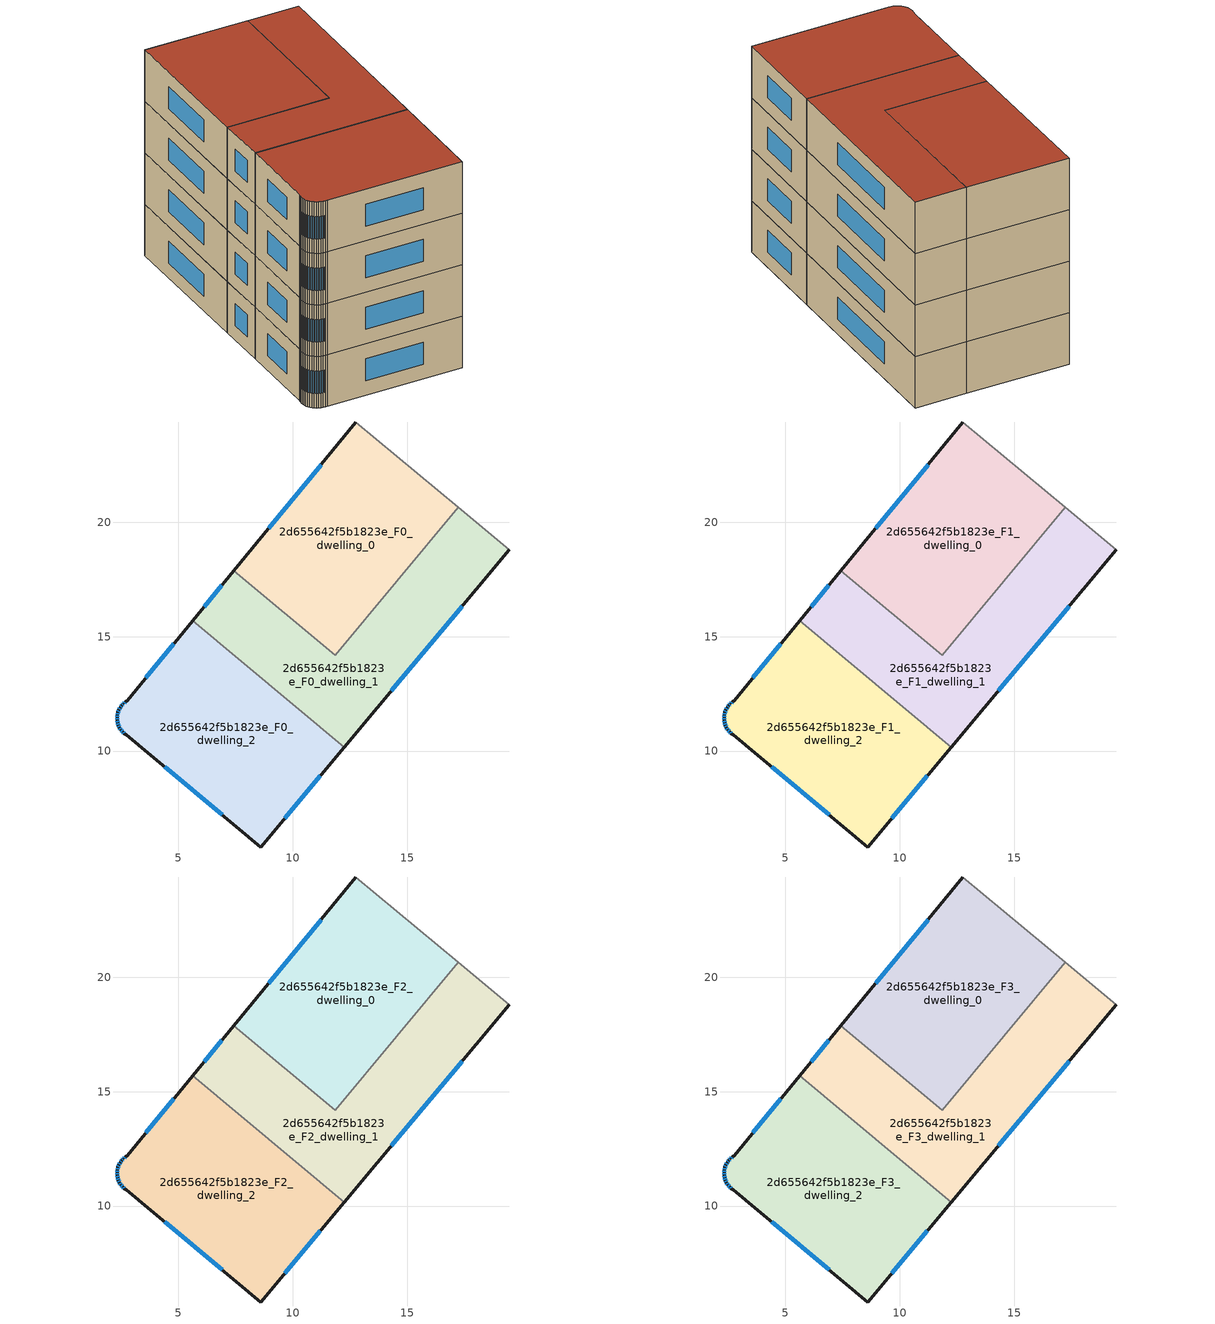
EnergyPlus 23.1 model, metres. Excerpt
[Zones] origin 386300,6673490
2d655642f5b1823e_F0_dwelling_0
 floor ground (EU_floor_Construction): 17.24,20.66 11.86,14.19 7.42,17.88 12.77,24.38 z0
 wall outside (EU_wall_Construction): 12.77,24.38 7.42,17.88 z0:3
 wall adiabatic (EU_wall_Construction): 17.24,20.66 12.77,24.38 z0:3
 wall to 2d655642f5b1823e_F0_dwelling_1 (EU_wall_Construction): 7.42,17.88 11.86,14.19 17.24,20.66 z0:3
 window (EU_Window_Construction): 11.24,22.53 8.95,19.74 z0.86:2.14
2d655642f5b1823e_F0_dwelling_1
 floor ground (EU_floor_Construction): 19.47,18.8 12.25,10.17 5.63,15.69 7.42,17.88 11.86,14.19 17.24,20.66 z0
 wall outside (EU_wall_Construction): 12.25,10.17 19.47,18.8 / 7.42,17.88 5.63,15.69 z0:3
 wall adiabatic (EU_wall_Construction): 19.47,18.8 17.24,20.66 z0:3
 wall to 2d655642f5b1823e_F0_dwelling_2 (EU_wall_Construction): 5.63,15.69 12.25,10.17 z0:3
 window (EU_Window_Construction): 14.32,12.64 17.41,16.34 / 6.91,17.25 6.14,16.31 z0.86:2.14
2d655642f5b1823e_F0_dwelling_2
 floor ground (EU_floor_Construction): 12.25,10.17 8.6,5.81 2.72,10.71 2.65,10.76 2.56,10.84 2.49,10.92 2.43,11.02 2.38,11.13 2.35,11.24 2.33,11.35 2.33,11.46 2.34,11.58 2.36,11.69 2.4,11.8 2.46,11.9 2.52,12 2.6,12.08 2.69,12.15 2.76,12.2 5.63,15.69 z0
 wall outside (EU_wall_Construction): 5.63,15.69 2.76,12.2 2.69,12.15 2.6,12.08 2.52,12 2.46,11.9 2.4,11.8 2.36,11.69 2.34,11.58 2.33,11.46 2.33,11.35 2.35,11.24 2.38,11.13 2.43,11.02 2.49,10.92 2.56,10.84 2.65,10.76 2.72,10.71 8.6,5.81 12.25,10.17 z0:3
 window (EU_Window_Construction): 2.45,11 2.47,10.95 / 2.4,11.1 2.42,11.05 / 2.36,11.21 2.37,11.16 / 2.34,11.32 2.34,11.27 / 2.33,11.43 2.33,11.38 / 2.33,11.55 2.33,11.5 / 2.36,11.66 2.34,11.61 / 2.39,11.77 2.37,11.72 / 2.44,11.87 2.42,11.83 / 2.5,11.97 2.48,11.93 / 2.58,12.06 2.55,12.02 / 2.67,12.13 2.63,12.1 / 4.81,14.69 3.58,13.19 / 9.64,7.05 11.21,8.92 / 4.4,9.31 6.92,7.21 / 2.59,10.81 2.62,10.78 / 2.51,10.9 2.54,10.86 z0.86:2.14
2d655642f5b1823e_F1_dwelling_0
 floor to 2d655642f5b1823e_F0_dwelling_0 (EU_floor_Construction): 17.24,20.66 11.86,14.19 7.42,17.88 12.77,24.38 z3
 wall outside (EU_wall_Construction): 12.77,24.38 7.42,17.88 z3:6
 wall adiabatic (EU_wall_Construction): 17.24,20.66 12.77,24.38 z3:6
 wall to 2d655642f5b1823e_F1_dwelling_1 (EU_wall_Construction): 7.42,17.88 11.86,14.19 17.24,20.66 z3:6
 window (EU_Window_Construction): 11.24,22.53 8.95,19.74 z3.86:5.14
2d655642f5b1823e_F1_dwelling_1
 floor to 2d655642f5b1823e_F0_dwelling_1 (EU_floor_Construction): 19.47,18.8 12.25,10.17 5.63,15.69 7.42,17.88 11.86,14.19 17.24,20.66 z3
 wall outside (EU_wall_Construction): 12.25,10.17 19.47,18.8 / 7.42,17.88 5.63,15.69 z3:6
 wall adiabatic (EU_wall_Construction): 19.47,18.8 17.24,20.66 z3:6
 wall to 2d655642f5b1823e_F1_dwelling_2 (EU_wall_Construction): 5.63,15.69 12.25,10.17 z3:6
 window (EU_Window_Construction): 14.32,12.64 17.41,16.34 / 6.91,17.25 6.14,16.31 z3.86:5.14
2d655642f5b1823e_F1_dwelling_2
 floor to 2d655642f5b1823e_F0_dwelling_2 (EU_floor_Construction): 12.25,10.17 8.6,5.81 2.72,10.71 2.65,10.76 2.56,10.84 2.49,10.92 2.43,11.02 2.38,11.13 2.35,11.24 2.33,11.35 2.33,11.46 2.34,11.58 2.36,11.69 2.4,11.8 2.46,11.9 2.52,12 2.6,12.08 2.69,12.15 2.76,12.2 5.63,15.69 z3
 wall outside (EU_wall_Construction): 5.63,15.69 2.76,12.2 2.69,12.15 2.6,12.08 2.52,12 2.46,11.9 2.4,11.8 2.36,11.69 2.34,11.58 2.33,11.46 2.33,11.35 2.35,11.24 2.38,11.13 2.43,11.02 2.49,10.92 2.56,10.84 2.65,10.76 2.72,10.71 8.6,5.81 12.25,10.17 z3:6
 window (EU_Window_Construction): 2.45,11 2.47,10.95 / 2.4,11.1 2.42,11.05 / 2.36,11.21 2.37,11.16 / 2.34,11.32 2.34,11.27 / 2.33,11.43 2.33,11.38 / 2.33,11.55 2.33,11.5 / 2.36,11.66 2.34,11.61 / 2.39,11.77 2.37,11.72 / 2.44,11.87 2.42,11.83 / 2.5,11.97 2.48,11.93 / 2.58,12.06 2.55,12.02 / 2.67,12.13 2.63,12.1 / 4.81,14.69 3.58,13.19 / 9.64,7.05 11.21,8.92 / 4.4,9.31 6.92,7.21 / 2.59,10.81 2.62,10.78 / 2.51,10.9 2.54,10.86 z3.86:5.14
2d655642f5b1823e_F2_dwelling_0
 floor to 2d655642f5b1823e_F1_dwelling_0 (EU_floor_Construction): 17.24,20.66 11.86,14.19 7.42,17.88 12.77,24.38 z6
 wall outside (EU_wall_Construction): 12.77,24.38 7.42,17.88 z6:9
 wall adiabatic (EU_wall_Construction): 17.24,20.66 12.77,24.38 z6:9
 wall to 2d655642f5b1823e_F2_dwelling_1 (EU_wall_Construction): 7.42,17.88 11.86,14.19 17.24,20.66 z6:9
 window (EU_Window_Construction): 11.24,22.53 8.95,19.74 z6.86:8.14
2d655642f5b1823e_F2_dwelling_1
 floor to 2d655642f5b1823e_F1_dwelling_1 (EU_floor_Construction): 19.47,18.8 12.25,10.17 5.63,15.69 7.42,17.88 11.86,14.19 17.24,20.66 z6
 wall outside (EU_wall_Construction): 12.25,10.17 19.47,18.8 / 7.42,17.88 5.63,15.69 z6:9
 wall adiabatic (EU_wall_Construction): 19.47,18.8 17.24,20.66 z6:9
 wall to 2d655642f5b1823e_F2_dwelling_2 (EU_wall_Construction): 5.63,15.69 12.25,10.17 z6:9
 window (EU_Window_Construction): 14.32,12.64 17.41,16.34 / 6.91,17.25 6.14,16.31 z6.86:8.14
2d655642f5b1823e_F2_dwelling_2
 floor to 2d655642f5b1823e_F1_dwelling_2 (EU_floor_Construction): 12.25,10.17 8.6,5.81 2.72,10.71 2.65,10.76 2.56,10.84 2.49,10.92 2.43,11.02 2.38,11.13 2.35,11.24 2.33,11.35 2.33,11.46 2.34,11.58 2.36,11.69 2.4,11.8 2.46,11.9 2.52,12 2.6,12.08 2.69,12.15 2.76,12.2 5.63,15.69 z6
 wall outside (EU_wall_Construction): 5.63,15.69 2.76,12.2 2.69,12.15 2.6,12.08 2.52,12 2.46,11.9 2.4,11.8 2.36,11.69 2.34,11.58 2.33,11.46 2.33,11.35 2.35,11.24 2.38,11.13 2.43,11.02 2.49,10.92 2.56,10.84 2.65,10.76 2.72,10.71 8.6,5.81 12.25,10.17 z6:9
 window (EU_Window_Construction): 2.45,11 2.47,10.95 / 2.4,11.1 2.42,11.05 / 2.36,11.21 2.37,11.16 / 2.34,11.32 2.34,11.27 / 2.33,11.43 2.33,11.38 / 2.33,11.55 2.33,11.5 / 2.36,11.66 2.34,11.61 / 2.39,11.77 2.37,11.72 / 2.44,11.87 2.42,11.83 / 2.5,11.97 2.48,11.93 / 2.58,12.06 2.55,12.02 / 2.67,12.13 2.63,12.1 / 4.81,14.69 3.58,13.19 / 9.64,7.05 11.21,8.92 / 4.4,9.31 6.92,7.21 / 2.59,10.81 2.62,10.78 / 2.51,10.9 2.54,10.86 z6.86:8.14
2d655642f5b1823e_F3_dwelling_0
 floor to 2d655642f5b1823e_F2_dwelling_0 (EU_floor_Construction): 17.24,20.66 11.86,14.19 7.42,17.88 12.77,24.38 z9
 wall outside (EU_wall_Construction): 12.77,24.38 7.42,17.88 z9:12
 wall adiabatic (EU_wall_Construction): 17.24,20.66 12.77,24.38 z9:12
 wall to 2d655642f5b1823e_F3_dwelling_1 (EU_wall_Construction): 7.42,17.88 11.86,14.19 17.24,20.66 z9:12
 window (EU_Window_Construction): 11.24,22.53 8.95,19.74 z9.86:11.14
 roof outside (EU_roof_Construction): 11.86,14.19 17.24,20.66 12.77,24.38 7.42,17.88 z12
2d655642f5b1823e_F3_dwelling_1
 floor to 2d655642f5b1823e_F2_dwelling_1 (EU_floor_Construction): 19.47,18.8 12.25,10.17 5.63,15.69 7.42,17.88 11.86,14.19 17.24,20.66 z9
 wall outside (EU_wall_Construction): 12.25,10.17 19.47,18.8 / 7.42,17.88 5.63,15.69 z9:12
 wall adiabatic (EU_wall_Construction): 19.47,18.8 17.24,20.66 z9:12
 wall to 2d655642f5b1823e_F3_dwelling_2 (EU_wall_Construction): 5.63,15.69 12.25,10.17 z9:12
 window (EU_Window_Construction): 14.32,12.64 17.41,16.34 / 6.91,17.25 6.14,16.31 z9.86:11.14
 roof outside (EU_roof_Construction): 12.25,10.17 19.47,18.8 17.24,20.66 11.86,14.19 7.42,17.88 5.63,15.69 z12
2d655642f5b1823e_F3_dwelling_2
 floor to 2d655642f5b1823e_F2_dwelling_2 (EU_floor_Construction): 12.25,10.17 8.6,5.81 2.72,10.71 2.65,10.76 2.56,10.84 2.49,10.92 2.43,11.02 2.38,11.13 2.35,11.24 2.33,11.35 2.33,11.46 2.34,11.58 2.36,11.69 2.4,11.8 2.46,11.9 2.52,12 2.6,12.08 2.69,12.15 2.76,12.2 5.63,15.69 z9
 wall outside (EU_wall_Construction): 5.63,15.69 2.76,12.2 2.69,12.15 2.6,12.08 2.52,12 2.46,11.9 2.4,11.8 2.36,11.69 2.34,11.58 2.33,11.46 2.33,11.35 2.35,11.24 2.38,11.13 2.43,11.02 2.49,10.92 2.56,10.84 2.65,10.76 2.72,10.71 8.6,5.81 12.25,10.17 z9:12
 window (EU_Window_Construction): 2.45,11 2.47,10.95 / 2.4,11.1 2.42,11.05 / 2.36,11.21 2.37,11.16 / 2.34,11.32 2.34,11.27 / 2.33,11.43 2.33,11.38 / 2.33,11.55 2.33,11.5 / 2.36,11.66 2.34,11.61 / 2.39,11.77 2.37,11.72 / 2.44,11.87 2.42,11.83 / 2.5,11.97 2.48,11.93 / 2.58,12.06 2.55,12.02 / 2.67,12.13 2.63,12.1 / 4.81,14.69 3.58,13.19 / 9.64,7.05 11.21,8.92 / 4.4,9.31 6.92,7.21 / 2.59,10.81 2.62,10.78 / 2.51,10.9 2.54,10.86 z9.86:11.14
 roof outside (EU_roof_Construction): 8.6,5.81 12.25,10.17 5.63,15.69 2.76,12.2 2.69,12.15 2.6,12.08 2.52,12 2.46,11.9 2.4,11.8 2.36,11.69 2.34,11.58 2.33,11.46 2.33,11.35 2.35,11.24 2.38,11.13 2.43,11.02 2.49,10.92 2.56,10.84 2.65,10.76 2.72,10.71 z12
[Building]
EU S2 Campaign: North Axis=0; Terrain=City; Solar Distribution=FullExterior
[Site:Location]
Helsinki-Vantaa.AP: Latitude=60.317; Longitude=24.963; Time Zone=2; Elevation=54.6
[SizingPeriod:WeatherFileDays]
AnnualSizingPeriod: Begin Month=1; Begin Day of Month=1; End Month=12; End Day of Month=31; Day of Week for Start Day=Monday; Use Weather File Daylight Saving Period=No; Use Weather File Rain and Snow Indicators=No
[MATERIAL]
EU_InternalMass_Material: Roughness=MediumRough; Thickness=0.1; Conductivity=1; Density=1800; Specific Heat=900; Thermal Absorptance=0.9; Solar Absorptance=0.7; Visible Absorptance=0.7
[MATERIAL:NOMASS] Roughness=MediumRough; Thermal Absorptance=0.9; Solar Absorptance=0.7; Visible Absorptance=0.7
Name | Thermal Resistance
EU_wall_NoMass | 1.10183
EU_roof_NoMass; EU_floor_NoMass | 1.70606
[WINDOWMATERIAL:SIMPLEGLAZINGSYSTEM]
EU_Window_SimpleGlazing: UFactor=3.11035; Solar Heat Gain Coefficient=0.8; Visible Transmittance=0.8
[CONSTRUCTION]
EU_wall_Construction: EU_wall_NoMass
EU_roof_Construction: EU_roof_NoMass
EU_floor_Construction: EU_floor_NoMass
EU_Window_Construction: EU_Window_SimpleGlazing
EU_InternalMass_Construction: EU_InternalMass_Material
[ZONE] Type=1; Multiplier=1; Ceiling Height=autocalculate; Floor Area=autocalculate; Part of Total Floor Area=Yes
Name | Volume
2d655642f5b1823e_F0_dwelling_0; 2d655642f5b1823e_F1_dwelling_0; 2d655642f5b1823e_F2_dwelling_0; 2d655642f5b1823e_F3_dwelling_0 | 146.407
2d655642f5b1823e_F0_dwelling_1 | 146.418
2d655642f5b1823e_F1_dwelling_1; 2d655642f5b1823e_F2_dwelling_1; 2d655642f5b1823e_F3_dwelling_1 | 146.419
2d655642f5b1823e_F0_dwelling_2 | 146.413
2d655642f5b1823e_F1_dwelling_2; 2d655642f5b1823e_F2_dwelling_2; 2d655642f5b1823e_F3_dwelling_2 | 146.414
[INTERNALMASS] Construction=EU_InternalMass_Construction
Name | Zone or ZoneList | Surface Area
2d655642f5b1823e_F0_dwelling_0_EU_InternalMass | 2d655642f5b1823e_F0_dwelling_0 | 48.8012
2d655642f5b1823e_F0_dwelling_1_EU_InternalMass | 2d655642f5b1823e_F0_dwelling_1 | 48.8062
2d655642f5b1823e_F0_dwelling_2_EU_InternalMass | 2d655642f5b1823e_F0_dwelling_2 | 48.8053
2d655642f5b1823e_F1_dwelling_0_EU_InternalMass | 2d655642f5b1823e_F1_dwelling_0 | 48.8012
2d655642f5b1823e_F1_dwelling_1_EU_InternalMass | 2d655642f5b1823e_F1_dwelling_1 | 48.8062
2d655642f5b1823e_F1_dwelling_2_EU_InternalMass | 2d655642f5b1823e_F1_dwelling_2 | 48.8053
2d655642f5b1823e_F2_dwelling_0_EU_InternalMass | 2d655642f5b1823e_F2_dwelling_0 | 48.8012
2d655642f5b1823e_F2_dwelling_1_EU_InternalMass | 2d655642f5b1823e_F2_dwelling_1 | 48.8062
2d655642f5b1823e_F2_dwelling_2_EU_InternalMass | 2d655642f5b1823e_F2_dwelling_2 | 48.8053
2d655642f5b1823e_F3_dwelling_0_EU_InternalMass | 2d655642f5b1823e_F3_dwelling_0 | 48.8012
2d655642f5b1823e_F3_dwelling_1_EU_InternalMass | 2d655642f5b1823e_F3_dwelling_1 | 48.8062
2d655642f5b1823e_F3_dwelling_2_EU_InternalMass | 2d655642f5b1823e_F3_dwelling_2 | 48.8053
[OTHEREQUIPMENT] Fuel Type=Electricity; Design Level Calculation Method=Watts/Area; Power per Zone Floor Area=1; Fraction Latent=0; Fraction Radiant=0; Fraction Lost=0; Carbon Dioxide Generation Rate=0; EndUse Subcategory=EU_Step8_InternalGains
Name | Zone or ZoneList or Space or SpaceList | Schedule
EU_Step8_InternalGain_2d655642f5b1823e_F0_dwelling_0_f000 | 2d655642f5b1823e_F0_dwelling_0 | EU_Step8_GainSchedule_2d655642f5b1823e_F0_dwelling_0_f000
EU_Step8_InternalGain_2d655642f5b1823e_F0_dwelling_1_f000 | 2d655642f5b1823e_F0_dwelling_1 | EU_Step8_GainSchedule_2d655642f5b1823e_F0_dwelling_1_f000
EU_Step8_InternalGain_2d655642f5b1823e_F0_dwelling_2_f000 | 2d655642f5b1823e_F0_dwelling_2 | EU_Step8_GainSchedule_2d655642f5b1823e_F0_dwelling_2_f000
EU_Step8_InternalGain_2d655642f5b1823e_F1_dwelling_0_f000 | 2d655642f5b1823e_F1_dwelling_0 | EU_Step8_GainSchedule_2d655642f5b1823e_F1_dwelling_0_f000
EU_Step8_InternalGain_2d655642f5b1823e_F1_dwelling_1_f000 | 2d655642f5b1823e_F1_dwelling_1 | EU_Step8_GainSchedule_2d655642f5b1823e_F1_dwelling_1_f000
EU_Step8_InternalGain_2d655642f5b1823e_F1_dwelling_2_f000 | 2d655642f5b1823e_F1_dwelling_2 | EU_Step8_GainSchedule_2d655642f5b1823e_F1_dwelling_2_f000
EU_Step8_InternalGain_2d655642f5b1823e_F2_dwelling_0_f000 | 2d655642f5b1823e_F2_dwelling_0 | EU_Step8_GainSchedule_2d655642f5b1823e_F2_dwelling_0_f000
EU_Step8_InternalGain_2d655642f5b1823e_F2_dwelling_1_f000 | 2d655642f5b1823e_F2_dwelling_1 | EU_Step8_GainSchedule_2d655642f5b1823e_F2_dwelling_1_f000
EU_Step8_InternalGain_2d655642f5b1823e_F2_dwelling_2_f000 | 2d655642f5b1823e_F2_dwelling_2 | EU_Step8_GainSchedule_2d655642f5b1823e_F2_dwelling_2_f000
EU_Step8_InternalGain_2d655642f5b1823e_F3_dwelling_0_f000 | 2d655642f5b1823e_F3_dwelling_0 | EU_Step8_GainSchedule_2d655642f5b1823e_F3_dwelling_0_f000
EU_Step8_InternalGain_2d655642f5b1823e_F3_dwelling_1_f000 | 2d655642f5b1823e_F3_dwelling_1 | EU_Step8_GainSchedule_2d655642f5b1823e_F3_dwelling_1_f000
EU_Step8_InternalGain_2d655642f5b1823e_F3_dwelling_2_f000 | 2d655642f5b1823e_F3_dwelling_2 | EU_Step8_GainSchedule_2d655642f5b1823e_F3_dwelling_2_f000
[ZONEVENTILATION:DESIGNFLOWRATE] Schedule=EU_AlwaysOn; Design Flow Rate Calculation Method=AirChanges/Hour; Air Changes per Hour=0.756316; Ventilation Type=Natural; Fan Pressure Rise=0; Fan Total Efficiency=1; Constant Term Coefficient=1; Temperature Term Coefficient=0; Velocity Term Coefficient=0; Velocity Squared Term Coefficient=0; Minimum Indoor Temperature=-100; Maximum Indoor Temperature=100; Delta Temperature=-100; Minimum Outdoor Temperature=-100; Maximum Outdoor Temperature=100; Maximum Wind Speed=40
Name | Zone or ZoneList or Space or SpaceList
EU_ConstantAir_2d655642f5b1823e_F0_dwelling_0 | 2d655642f5b1823e_F0_dwelling_0
EU_ConstantAir_2d655642f5b1823e_F0_dwelling_1 | 2d655642f5b1823e_F0_dwelling_1
EU_ConstantAir_2d655642f5b1823e_F0_dwelling_2 | 2d655642f5b1823e_F0_dwelling_2
EU_ConstantAir_2d655642f5b1823e_F1_dwelling_0 | 2d655642f5b1823e_F1_dwelling_0
EU_ConstantAir_2d655642f5b1823e_F1_dwelling_1 | 2d655642f5b1823e_F1_dwelling_1
EU_ConstantAir_2d655642f5b1823e_F1_dwelling_2 | 2d655642f5b1823e_F1_dwelling_2
EU_ConstantAir_2d655642f5b1823e_F2_dwelling_0 | 2d655642f5b1823e_F2_dwelling_0
EU_ConstantAir_2d655642f5b1823e_F2_dwelling_1 | 2d655642f5b1823e_F2_dwelling_1
EU_ConstantAir_2d655642f5b1823e_F2_dwelling_2 | 2d655642f5b1823e_F2_dwelling_2
EU_ConstantAir_2d655642f5b1823e_F3_dwelling_0 | 2d655642f5b1823e_F3_dwelling_0
EU_ConstantAir_2d655642f5b1823e_F3_dwelling_1 | 2d655642f5b1823e_F3_dwelling_1
EU_ConstantAir_2d655642f5b1823e_F3_dwelling_2 | 2d655642f5b1823e_F3_dwelling_2
[HVACTEMPLATE:THERMOSTAT] Constant Heating Setpoint=20; Constant Cooling Setpoint=50
EU_HeatOnly_2d655642f5b1823e_F0_dwelling_0; EU_HeatOnly_2d655642f5b1823e_F0_dwelling_1; EU_HeatOnly_2d655642f5b1823e_F0_dwelling_2; EU_HeatOnly_2d655642f5b1823e_F1_dwelling_0; EU_HeatOnly_2d655642f5b1823e_F1_dwelling_1; EU_HeatOnly_2d655642f5b1823e_F1_dwelling_2; EU_HeatOnly_2d655642f5b1823e_F2_dwelling_0; EU_HeatOnly_2d655642f5b1823e_F2_dwelling_1; EU_HeatOnly_2d655642f5b1823e_F2_dwelling_2; EU_HeatOnly_2d655642f5b1823e_F3_dwelling_0; EU_HeatOnly_2d655642f5b1823e_F3_dwelling_1; EU_HeatOnly_2d655642f5b1823e_F3_dwelling_2
[HVACTEMPLATE:ZONE:IDEALLOADSAIRSYSTEM] System Availability Schedule=EU_AlwaysOn; Maximum Heating Supply Air Temperature=50; Minimum Cooling Supply Air Temperature=13; Maximum Heating Supply Air Humidity Ratio=0.0156; Minimum Cooling Supply Air Humidity Ratio=0.0077; Heating Limit=NoLimit; Cooling Limit=NoLimit; Heating Availability Schedule=EU_AlwaysOn; Cooling Availability Schedule=EU_CoolingOff; Dehumidification Control Type=ConstantSensibleHeatRatio; Cooling Sensible Heat Ratio=0.7; Dehumidification Setpoint=60; Humidification Control Type=None; Humidification Setpoint=30; Outdoor Air Method=None; Outdoor Air Flow Rate per Person=0.00944; Outdoor Air Flow Rate per Zone Floor Area=0; Outdoor Air Flow Rate per Zone=0; Demand Controlled Ventilation Type=None; Outdoor Air Economizer Type=NoEconomizer; Heat Recovery Type=None; Sensible Heat Recovery Effectiveness=0.7; Latent Heat Recovery Effectiveness=0.65
Name | Template Thermostat
2d655642f5b1823e_F0_dwelling_0 | EU_HeatOnly_2d655642f5b1823e_F0_dwelling_0
2d655642f5b1823e_F0_dwelling_1 | EU_HeatOnly_2d655642f5b1823e_F0_dwelling_1
2d655642f5b1823e_F0_dwelling_2 | EU_HeatOnly_2d655642f5b1823e_F0_dwelling_2
2d655642f5b1823e_F1_dwelling_0 | EU_HeatOnly_2d655642f5b1823e_F1_dwelling_0
2d655642f5b1823e_F1_dwelling_1 | EU_HeatOnly_2d655642f5b1823e_F1_dwelling_1
2d655642f5b1823e_F1_dwelling_2 | EU_HeatOnly_2d655642f5b1823e_F1_dwelling_2
2d655642f5b1823e_F2_dwelling_0 | EU_HeatOnly_2d655642f5b1823e_F2_dwelling_0
2d655642f5b1823e_F2_dwelling_1 | EU_HeatOnly_2d655642f5b1823e_F2_dwelling_1
2d655642f5b1823e_F2_dwelling_2 | EU_HeatOnly_2d655642f5b1823e_F2_dwelling_2
2d655642f5b1823e_F3_dwelling_0 | EU_HeatOnly_2d655642f5b1823e_F3_dwelling_0
2d655642f5b1823e_F3_dwelling_1 | EU_HeatOnly_2d655642f5b1823e_F3_dwelling_1
2d655642f5b1823e_F3_dwelling_2 | EU_HeatOnly_2d655642f5b1823e_F3_dwelling_2
[SIZING:ZONE] Zone Cooling Design Supply Air Temperature Input Method=SupplyAirTemperature; Zone Cooling Design Supply Air Temperature=13; Zone Heating Design Supply Air Temperature Input Method=SupplyAirTemperature; Zone Heating Design Supply Air Temperature=50; Zone Cooling Design Supply Air Humidity Ratio=0.008; Zone Heating Design Supply Air Humidity Ratio=0.008; Cooling Design Air Flow Method=DesignDay; Cooling Design Air Flow Rate=0; Cooling Minimum Air Flow per Zone Floor Area=0.000762; Cooling Minimum Air Flow=0; Cooling Minimum Air Flow Fraction=0.2; Heating Design Air Flow Method=DesignDay; Heating Design Air Flow Rate=0; Heating Maximum Air Flow per Zone Floor Area=0.002032; Heating Maximum Air Flow=0.141576; Heating Maximum Air Flow Fraction=0.3; Account for Dedicated Outdoor Air System=No; Dedicated Outdoor Air System Control Strategy=NeutralSupplyAir; Dedicated Outdoor Air Low Setpoint Temperature for Design=autosize; Dedicated Outdoor Air High Setpoint Temperature for Design=autosize; Zone Load Sizing Method=Sensible Load Only No Latent Load; Zone Latent Cooling Design Supply Air Humidity Ratio Input Method=HumidityRatioDifference; Zone Cooling Design Supply Air Humidity Ratio Difference=0.005; Zone Latent Heating Design Supply Air Humidity Ratio Input Method=HumidityRatioDifference; Zone Humidification Design Supply Air Humidity Ratio Difference=0.005
2d655642f5b1823e_F0_dwelling_0; 2d655642f5b1823e_F0_dwelling_1; 2d655642f5b1823e_F0_dwelling_2; 2d655642f5b1823e_F1_dwelling_0; 2d655642f5b1823e_F1_dwelling_1; 2d655642f5b1823e_F1_dwelling_2; 2d655642f5b1823e_F2_dwelling_0; 2d655642f5b1823e_F2_dwelling_1; 2d655642f5b1823e_F2_dwelling_2; 2d655642f5b1823e_F3_dwelling_0; 2d655642f5b1823e_F3_dwelling_1; 2d655642f5b1823e_F3_dwelling_2
[SCHEDULE:CONSTANT]
Name | Hourly Value
EU_AlwaysOn | 1
EU_CoolingOff | 0
[SCHEDULE:FILE] Column Number=1; Rows to Skip at Top=0; Number of Hours of Data=8760; Column Separator=Comma; Interpolate to Timestep=No; Minutes per Item=60; Adjust Schedule for Daylight Savings=Yes
Name | File
EU_Step8_GainSchedule_2d655642f5b1823e_F0_dwelling_0_f000 | ../../schedules/2d655642f5b1823e/2d655642f5b1823e_F0_dwelling_0_f000_gain.csv
EU_Step8_GainSchedule_2d655642f5b1823e_F0_dwelling_1_f000 | ../../schedules/2d655642f5b1823e/2d655642f5b1823e_F0_dwelling_1_f000_gain.csv
EU_Step8_GainSchedule_2d655642f5b1823e_F0_dwelling_2_f000 | ../../schedules/2d655642f5b1823e/2d655642f5b1823e_F0_dwelling_2_f000_gain.csv
EU_Step8_GainSchedule_2d655642f5b1823e_F1_dwelling_0_f000 | ../../schedules/2d655642f5b1823e/2d655642f5b1823e_F1_dwelling_0_f000_gain.csv
EU_Step8_GainSchedule_2d655642f5b1823e_F1_dwelling_1_f000 | ../../schedules/2d655642f5b1823e/2d655642f5b1823e_F1_dwelling_1_f000_gain.csv
EU_Step8_GainSchedule_2d655642f5b1823e_F1_dwelling_2_f000 | ../../schedules/2d655642f5b1823e/2d655642f5b1823e_F1_dwelling_2_f000_gain.csv
EU_Step8_GainSchedule_2d655642f5b1823e_F2_dwelling_0_f000 | ../../schedules/2d655642f5b1823e/2d655642f5b1823e_F2_dwelling_0_f000_gain.csv
EU_Step8_GainSchedule_2d655642f5b1823e_F2_dwelling_1_f000 | ../../schedules/2d655642f5b1823e/2d655642f5b1823e_F2_dwelling_1_f000_gain.csv
EU_Step8_GainSchedule_2d655642f5b1823e_F2_dwelling_2_f000 | ../../schedules/2d655642f5b1823e/2d655642f5b1823e_F2_dwelling_2_f000_gain.csv
EU_Step8_GainSchedule_2d655642f5b1823e_F3_dwelling_0_f000 | ../../schedules/2d655642f5b1823e/2d655642f5b1823e_F3_dwelling_0_f000_gain.csv
EU_Step8_GainSchedule_2d655642f5b1823e_F3_dwelling_1_f000 | ../../schedules/2d655642f5b1823e/2d655642f5b1823e_F3_dwelling_1_f000_gain.csv
EU_Step8_GainSchedule_2d655642f5b1823e_F3_dwelling_2_f000 | ../../schedules/2d655642f5b1823e/2d655642f5b1823e_F3_dwelling_2_f000_gain.csv
